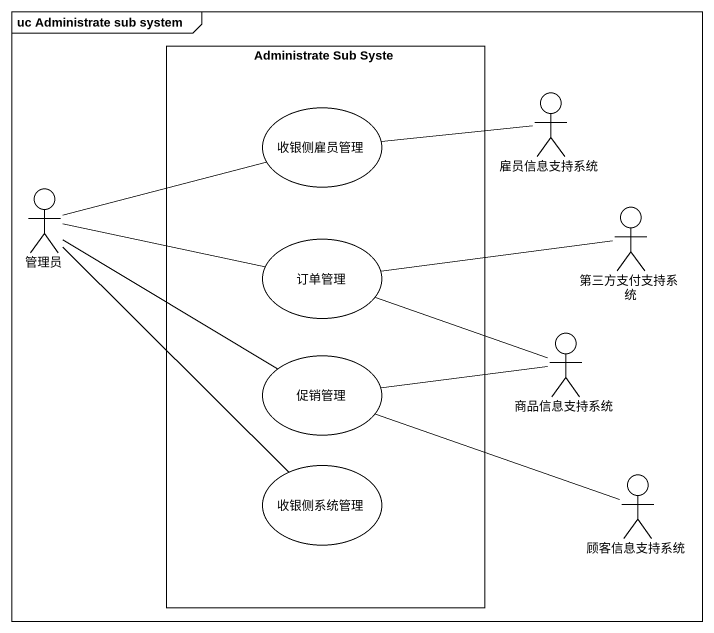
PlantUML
@startuml
mainframe uc Administrate sub system
rectangle "Administrate Sub Syste" as Administrate_Sub_Syste {
  usecase 收银侧雇员管理
  usecase 订单管理
  usecase 促销管理
  usecase 收银侧系统管理
}
actor 雇员信息支持系统
actor 管理员
actor 第三方支付支持系统
actor 商品信息支持系统
actor 顾客信息支持系统
收银侧雇员管理 -right- 雇员信息支持系统
管理员 -right- 收银侧雇员管理
管理员 -right- 订单管理
管理员 -right- 促销管理
管理员 -- 收银侧系统管理
第三方支付支持系统 -left- 订单管理
商品信息支持系统 -left- 订单管理
商品信息支持系统 -left- 促销管理
顾客信息支持系统 -left- 促销管理
@enduml
